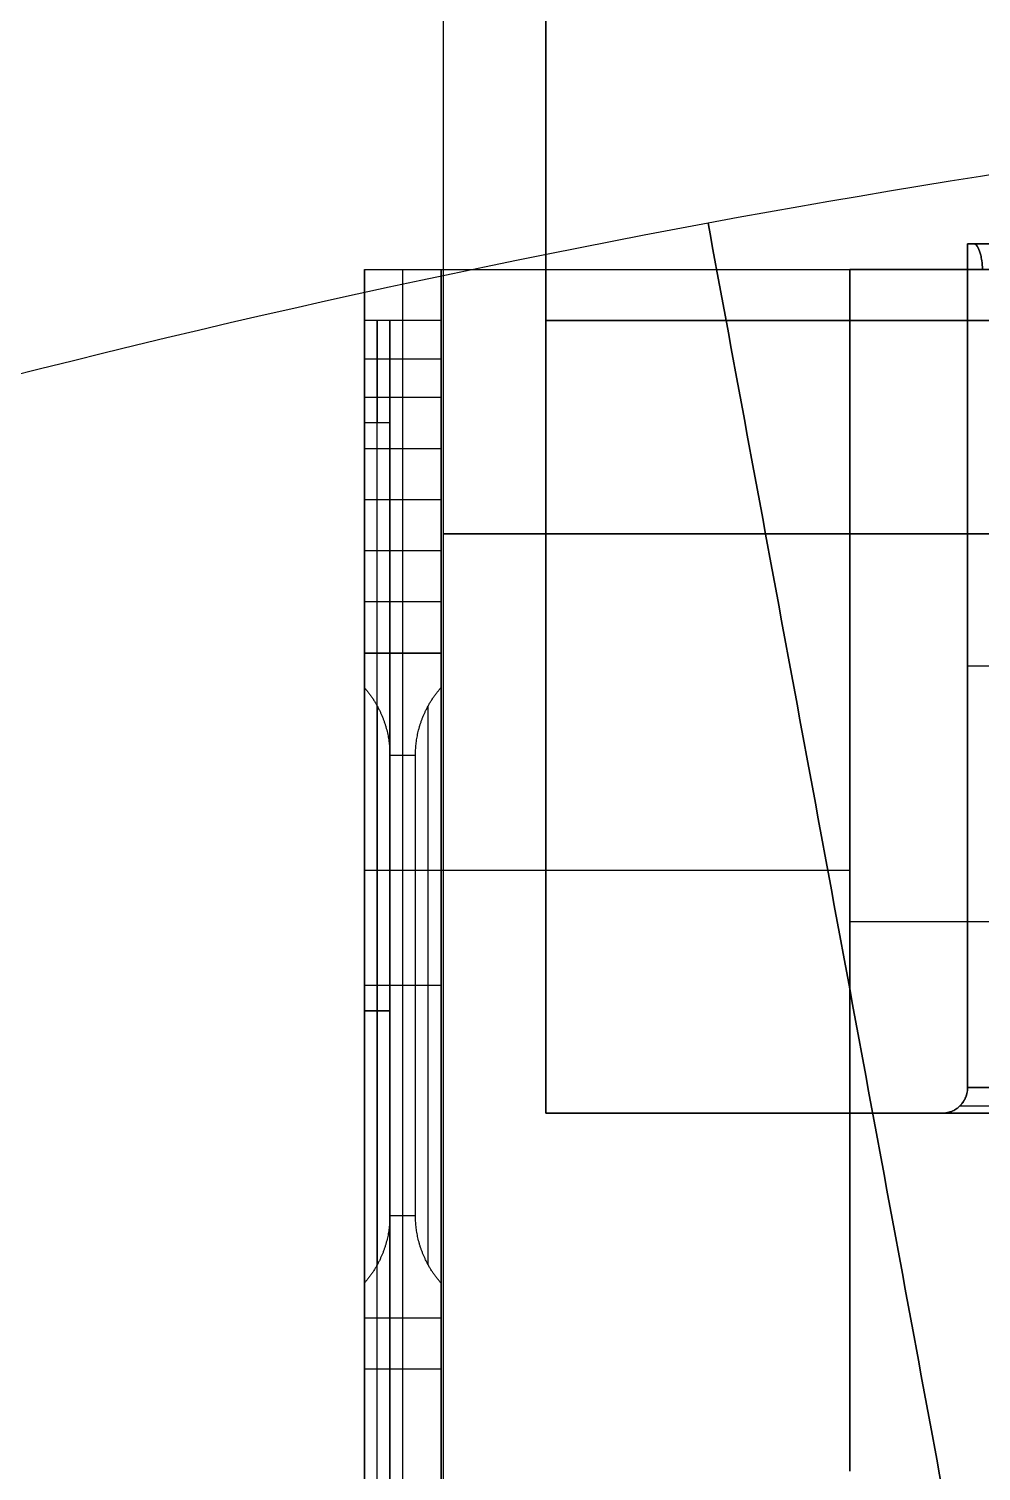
# Model space of a CAD drawing. Header units: millimetres. Extents: x 20.2 to 60.2, y 0 to 42.2.
# Drawn here: x 35.261 to 37.035, y 37.342 to 40.028 of the extents above; entities that cross this region are included whole.
import ezdxf

# ---------------------------------------------------------------- set-up
doc = ezdxf.new("R2010")
doc.units = ezdxf.units.MM
doc.layers.add('CHARGING$Platiene Rund Transmitter', color=178, linetype='Continuous', true_color=0x000000)

msp = doc.modelspace()

# ---------------------------------------------------------------- linework, layer by layer
at = {"layer": 'CHARGING$Platiene Rund Transmitter', "color": 254, "true_color": 0xcad1ee}
for p, q in [((36.2245, 38.0087, -1.396), (36.2245, 40.9606, -1.396)), ((36.034, 37.2469, -1.396), (36.034, 40.9283, -1.396)), ((37.0101, 39.6275, -1.2083), (37.1053, 39.6275, -1.2083)), ((37.0101, 39.6275, -1.2083), (37.0101, 38.0563, -1.2083)), ((35.8864, 34.1997, -0.7913), (35.8864, 39.5799, -0.7913)), ((35.8864, 39.5799, -1.0627), (36.0293, 39.5799, -1.0627)), ((35.9578, 39.5799, -0.0819), (35.9578, 39.5799, -2.0435)), ((36.0076, 39.5799, -2.4958), (36.1781, 39.5799, -2.4958)), ((36.0293, 34.1997, -0.7913), (36.0293, 39.5799, -0.7913)), ((36.3387, 39.5799, -2.827), (36.3387, 39.5799, -2.6565)), ((36.791, 39.5799, -2.8767), (37.6498, 39.5799, -2.8767)), ((35.934, 39.4846, -1.396), (35.8864, 39.4846, -1.396)), ((35.9102, 39.4846, -1.3008), (35.9102, 39.4846, -1.4912)), ((35.934, 39.4846, -1.396), (35.934, 36.9136, -1.396)), ((35.9578, 39.3418, 0.0133), (35.9578, 39.4846, 0.0133)), ((36.2245, 39.4846, -1.1294), (36.2245, 39.4846, -1.6626)), ((36.0293, 39.4132, 0.0133), (35.8864, 39.4132, 0.0133)), ((35.9102, 37.104, -1.6817), (35.9102, 39.2942, -1.6817)), ((35.9102, 37.104, -1.1103), (35.9102, 39.2942, -1.1103)), ((35.9578, 38.9609, -0.1771), (35.9578, 39.1514, -0.1771)), ((36.034, 39.0876, -1.1294), (36.034, 39.0876, -1.6626)), ((36.0293, 39.0561, -0.1771), (35.8864, 39.0561, -0.1771)), ((36.0293, 38.8657, 0.1181), (35.8864, 38.8657, 0.1181)), ((35.9578, 38.8657, 0.318), (35.9578, 38.8657, -0.0819)), ((37.0101, 38.8419, -1.0178), (37.0101, 38.8419, -1.3987)), ((35.9102, 38.7674, 0.4847), (35.9102, 37.726, 0.4847)), ((36.0054, 37.726, 0.4847), (36.0054, 38.7674, 0.4847)), ((35.9578, 37.8182, 0.5085), (35.9578, 38.6752, 0.5085)), ((36.791, 38.3658, -2.9481), (37.2509, 38.3658, -2.9481)), ((36.791, 38.3658, -2.8053), (37.2509, 38.3658, -2.8053)), ((35.934, 38.2467, 0.5085), (35.8864, 38.2467, 0.4609)), ((35.9816, 38.2467, 0.5085), (35.934, 38.2467, 0.5085)), ((36.0293, 38.2467, 0.4609), (35.9816, 38.2467, 0.5085)), ((35.8864, 38.1991, -1.6817), (35.934, 38.1991, -1.6817)), ((35.934, 38.1991, -1.1103), (35.8864, 38.1991, -1.1103)), ((35.934, 38.1991, -1.1103), (35.934, 38.1991, -1.6817)), ((44.1661, 38.0087, -1.396), (36.2245, 38.0087, -1.396)), ((36.9624, 38.0087, -1.2083), (43.4281, 38.0087, -1.2083)), ((35.8864, 37.6278, 0.1181), (36.0293, 37.6278, 0.1181)), ((35.9578, 37.6278, 0.318), (35.9578, 37.6278, -0.0819)), ((35.9578, 36.6993, -0.1771), (35.9578, 37.5326, -0.1771))]:
    msp.add_line(p, q, dxfattribs=at)
for points in [[(36.2245, 40.9606, -1.6626), (36.2245, 39.4846, -1.6626), (36.2245, 38.0087, -1.6626)], [(36.2245, 40.9606, -1.1294), (36.2245, 39.4846, -1.1294), (36.2245, 38.0087, -1.1294)], [(36.2245, 38.0087, -1.6626), (36.2245, 39.4846, -1.6626), (36.2245, 40.9606, -1.6626)], [(36.034, 37.2469, -1.1294), (36.034, 39.0876, -1.1294), (36.034, 40.9283, -1.1294)], [(36.034, 37.2469, -1.6626), (36.034, 39.0876, -1.6626), (36.034, 40.9283, -1.6626)], [(36.034, 37.4704, -1.1294), (36.034, 39.1993, -1.1294), (36.034, 40.9283, -1.1294)], [(37.0101, 39.6275, -1.3987), (37.0101, 39.6275, -1.2083), (37.0101, 39.6275, -1.0178)], [(37.0101, 38.0563, -1.0178), (37.0101, 38.8419, -1.0178), (37.0101, 39.6275, -1.0178)], [(37.0101, 39.6275, -1.3987), (37.0101, 38.8419, -1.3987), (37.0101, 38.0563, -1.3987)], [(37.0101, 39.6275, -1.3987), (37.0101, 38.8419, -1.3987), (37.0101, 38.0563, -1.3987)], [(37.0101, 38.5812, -1.0178), (37.0101, 39.1043, -1.0178), (37.0101, 39.6275, -1.0178)], [(37.1053, 39.6275, -0.9226), (37.0637, 39.6275, -0.9226), (37.0221, 39.6275, -0.9226)], [(37.0221, 39.6275, -1.4939), (37.0637, 39.6275, -1.4939), (37.1053, 39.6275, -1.4939)], [(37.0221, 39.6275, -1.4939), (37.0637, 39.6275, -1.4939), (37.1053, 39.6275, -1.4939)], [(37.1053, 39.6275, -0.9226), (37.0637, 39.6275, -0.9226), (37.0221, 39.6275, -0.9226)], [(35.8864, 39.5799, -0.0819), (35.8864, 39.5799, -1.0627), (35.8864, 39.5799, -2.0435)], [(35.8864, 39.5799, -2.0435), (35.8864, 38.461, -2.0435), (35.8864, 37.3421, -2.0435)], [(35.8864, 39.5799, -2.0435), (35.9578, 39.5799, -2.0435), (36.0293, 39.5799, -2.0435)], [(35.8864, 39.5799, -0.0819), (35.9578, 39.5799, -0.0819), (36.0293, 39.5799, -0.0819)], [(36.0293, 39.5799, -2.0435), (36.0293, 38.461, -2.0435), (36.0293, 37.3421, -2.0435)], [(36.0293, 39.5799, -0.0819), (36.0293, 39.5799, -1.0627), (36.0293, 39.5799, -2.0435)], [(36.0293, 39.5799, -2.0435), (36.0293, 38.461, -2.0435), (36.0293, 37.3421, -2.0435)], [(36.791, 37.3421, -2.9481), (36.791, 38.461, -2.9481), (36.791, 39.5799, -2.9481)], [(36.791, 39.5799, -2.9481), (37.2204, 39.5799, -2.9481), (37.6498, 39.5799, -2.9481)], [(37.6498, 39.5799, -2.8053), (37.2204, 39.5799, -2.8053), (36.791, 39.5799, -2.8053)], [(36.791, 39.5799, -2.8053), (36.791, 38.461, -2.8053), (36.791, 37.3421, -2.8053)], [(36.791, 39.5799, -2.8053), (36.791, 39.5799, -2.8767), (36.791, 39.5799, -2.9481)], [(35.8864, 39.3418, 0.0133), (35.8864, 39.4132, 0.0133), (35.8864, 39.4846, 0.0133)], [(35.8864, 39.4846, -1.4912), (35.8864, 39.4846, -1.396), (35.8864, 39.4846, -1.3008)], [(36.0293, 39.4846, 0.0133), (35.9578, 39.4846, 0.0133), (35.8864, 39.4846, 0.0133)], [(35.934, 39.4846, -1.4912), (35.9102, 39.4846, -1.4912), (35.8864, 39.4846, -1.4912)], [(35.934, 39.4846, -1.3008), (35.9102, 39.4846, -1.3008), (35.8864, 39.4846, -1.3008)], [(35.934, 39.4846, -1.4912), (35.9102, 39.4846, -1.4912), (35.8864, 39.4846, -1.4912)], [(35.934, 39.4846, -1.4912), (35.934, 39.4846, -1.396), (35.934, 39.4846, -1.3008)], [(36.0293, 39.4846, 0.0133), (36.0293, 39.4132, 0.0133), (36.0293, 39.3418, 0.0133)], [(36.0293, 39.3418, 0.0133), (35.9578, 39.3418, 0.0133), (35.8864, 39.3418, 0.0133)], [(35.8864, 37.104, -1.6817), (35.8864, 38.1991, -1.6817), (35.8864, 39.2942, -1.6817)], [(35.8864, 39.2942, -1.1103), (35.8864, 38.1991, -1.1103), (35.8864, 37.104, -1.1103)], [(35.934, 39.2942, -1.6817), (35.9102, 39.2942, -1.6817), (35.8864, 39.2942, -1.6817)], [(35.934, 39.2942, -1.1103), (35.9102, 39.2942, -1.1103), (35.8864, 39.2942, -1.1103)], [(35.934, 37.104, -1.6817), (35.934, 38.1991, -1.6817), (35.934, 39.2942, -1.6817)], [(35.934, 37.104, -1.1103), (35.934, 38.1991, -1.1103), (35.934, 39.2942, -1.1103)], [(35.8864, 39.2466, -0.0819), (35.9578, 39.2466, -0.0819), (36.0293, 39.2466, -0.0819)], [(35.8864, 38.9609, -0.1771), (35.8864, 39.0561, -0.1771), (35.8864, 39.1514, -0.1771)], [(35.8864, 39.1514, -0.1771), (35.9578, 39.1514, -0.1771), (36.0293, 39.1514, -0.1771)], [(36.0293, 39.1514, -0.1771), (36.0293, 39.0561, -0.1771), (36.0293, 38.9609, -0.1771)], [(36.0293, 38.9609, -0.1771), (35.9578, 38.9609, -0.1771), (35.8864, 38.9609, -0.1771)], [(35.8864, 38.8657, 0.318), (35.8864, 38.8657, 0.1181), (35.8864, 38.8657, -0.0819)], [(36.0293, 38.8657, 0.318), (35.9578, 38.8657, 0.318), (35.8864, 38.8657, 0.318)], [(35.8864, 38.8657, -0.0819), (35.9578, 38.8657, -0.0819), (36.0293, 38.8657, -0.0819)], [(36.0293, 38.8657, -0.0819), (36.0293, 38.8657, 0.1181), (36.0293, 38.8657, 0.318)], [(35.8864, 37.6923, 0.4609), (35.8864, 38.2467, 0.4609), (35.8864, 38.8012, 0.4609)], [(36.0293, 38.8012, 0.4609), (36.0293, 38.2467, 0.4609), (36.0293, 37.6923, 0.4609)], [(35.934, 38.6752, 0.5085), (35.9578, 38.6752, 0.5085), (35.9816, 38.6752, 0.5085)], [(35.934, 38.6752, 0.5085), (35.934, 38.2467, 0.5085), (35.934, 37.8182, 0.5085)], [(35.9816, 37.8182, 0.5085), (35.9816, 38.2467, 0.5085), (35.9816, 38.6752, 0.5085)], [(37.0101, 38.0563, -1.3987), (37.0101, 38.0563, -1.2083), (37.0101, 38.0563, -1.0178)], [(36.2245, 38.0087, -1.6626), (36.2245, 38.0087, -1.396), (36.2245, 38.0087, -1.1294)], [(36.9624, 38.0087, -1.0178), (36.9624, 38.0087, -1.2083), (36.9624, 38.0087, -1.3987)], [(35.934, 37.8182, 0.5085), (35.9578, 37.8182, 0.5085), (35.9816, 37.8182, 0.5085)], [(36.034, 37.2469, -1.6626), (36.034, 37.4467, -1.6626), (36.034, 37.6466, -1.6626)], [(35.8864, 37.6278, -0.0819), (35.8864, 37.6278, 0.1181), (35.8864, 37.6278, 0.318)], [(35.8864, 37.6278, 0.318), (35.9578, 37.6278, 0.318), (36.0293, 37.6278, 0.318)], [(35.8864, 37.6278, -0.0819), (35.9578, 37.6278, -0.0819), (36.0293, 37.6278, -0.0819)], [(36.0293, 37.6278, 0.318), (36.0293, 37.6278, 0.1181), (36.0293, 37.6278, -0.0819)], [(35.8864, 36.6993, -0.1771), (35.8864, 37.116, -0.1771), (35.8864, 37.5326, -0.1771)], [(35.8864, 37.5326, -0.1771), (35.9578, 37.5326, -0.1771), (36.0293, 37.5326, -0.1771)], [(36.0293, 37.5326, -0.1771), (36.0293, 37.116, -0.1771), (36.0293, 36.6993, -0.1771)]]:
    msp.add_open_spline(points, degree=2, dxfattribs=at)
at = {"layer": 'CHARGING$Platiene Rund Transmitter', "color": 86, "true_color": 0x118002}
for points in [[(40.1659, 40), (41.3857, 40.0001), (43.8987, 39.7694), (47.6262, 38.6978), (51.2105, 36.8409), (54.4087, 34.243), (57.0069, 31.0445), (58.8637, 27.4605), (59.9354, 23.7328), (60.2778, 20), (59.9354, 16.2672), (58.8637, 12.5397), (57.0069, 8.9554), (54.4089, 5.7572), (51.2104, 3.159), (47.6264, 1.3023), (43.8987, 0.2305), (40.1659, -0.1119), (36.4332, 0.2305), (32.7057, 1.3022), (29.1213, 3.1591), (25.9232, 5.757), (23.3249, 8.9555), (21.4682, 12.5395), (20.3964, 16.2672), (20.054, 20), (20.3964, 23.7328), (21.4681, 27.4603), (23.325, 31.0446), (25.9229, 34.2428), (29.1214, 36.841), (32.7055, 38.6977), (36.4331, 39.7694), (38.9462, 40.0001), (40.1659, 40)], [(40.1659, 40, 1), (41.3857, 40.0001, 1), (43.8987, 39.7694, 1), (47.6262, 38.6978, 1), (51.2105, 36.8409, 1), (54.4087, 34.243, 1), (57.0069, 31.0445, 1), (58.8637, 27.4605, 1), (59.9354, 23.7328, 1), (60.2778, 20, 1), (59.9354, 16.2672, 1), (58.8637, 12.5397, 1), (57.0069, 8.9554, 1), (54.4089, 5.7572, 1), (51.2104, 3.159, 1), (47.6264, 1.3023, 1), (43.8987, 0.2305, 1), (40.1659, -0.1119, 1), (36.4332, 0.2305, 1), (32.7057, 1.3022, 1), (29.1213, 3.1591, 1), (25.9232, 5.757, 1), (23.3249, 8.9555, 1), (21.4682, 12.5395, 1), (20.3964, 16.2672, 1), (20.054, 20, 1), (20.3964, 23.7328, 1), (21.4681, 27.4603, 1), (23.325, 31.0446, 1), (25.9229, 34.2428, 1), (29.1214, 36.841, 1), (32.7055, 38.6977, 1), (36.4331, 39.7694, 1), (38.9462, 40.0001, 1), (40.1659, 40, 1)], [(40.1659, 40, 0.5), (41.3857, 40.0001, 0.5), (43.8987, 39.7694, 0.5), (47.6262, 38.6978, 0.5), (51.2105, 36.8409, 0.5), (54.4087, 34.243, 0.5), (57.0069, 31.0445, 0.5), (58.8637, 27.4605, 0.5), (59.9354, 23.7328, 0.5), (60.2778, 20, 0.5), (59.9354, 16.2672, 0.5), (58.8637, 12.5397, 0.5), (57.0069, 8.9554, 0.5), (54.4089, 5.7572, 0.5), (51.2104, 3.159, 0.5), (47.6264, 1.3023, 0.5), (43.8987, 0.2305, 0.5), (40.1659, -0.1119, 0.5), (36.4332, 0.2305, 0.5), (32.7057, 1.3022, 0.5), (29.1213, 3.1591, 0.5), (25.9232, 5.757, 0.5), (23.3249, 8.9555, 0.5), (21.4682, 12.5395, 0.5), (20.3964, 16.2672, 0.5), (20.054, 20, 0.5), (20.3964, 23.7328, 0.5), (21.4681, 27.4603, 0.5), (23.325, 31.0446, 0.5), (25.9229, 34.2428, 0.5), (29.1214, 36.841, 0.5), (32.7055, 38.6977, 0.5), (36.4331, 39.7694, 0.5), (38.9462, 40.0001, 0.5), (40.1659, 40, 0.5)]]:
    msp.add_open_spline(points, degree=3, knots=[0, 0, 0, 0, 2.996669, 6.173385, 9.482612, 12.862313, 16.242013, 19.55124, 22.727957, 25.724626, 28.721294, 31.898011, 35.207238, 38.586938, 41.966639, 45.275866, 48.452582, 51.449251, 54.44592, 57.622636, 60.931863, 64.311564, 67.691265, 71.000491, 74.177208, 77.173877, 80.170545, 83.347262, 86.656489, 90.036189, 93.41589, 96.725117, 99.901833, 102.898502, 102.898502, 102.898502, 102.898502], dxfattribs=at)
for points in [[(37.6185, 33.7663), (37.0726, 36.7162), (36.5267, 39.6661)], [(36.5267, 39.6661), (36.5267, 39.6661, 0.5), (36.5267, 39.6661, 1)], [(36.5267, 39.6661, 1), (37.0726, 36.7162, 1), (37.6185, 33.7663, 1)]]:
    msp.add_open_spline(points, degree=2, dxfattribs=at)
at = {"layer": 'CHARGING$Platiene Rund Transmitter', "color": 254, "true_color": 0xcad1ee, "extrusion": (4.23342e-12, -1, 3.67168e-12)}
msp.add_rational_spline([(37.0221, 39.6275, -1.4939), (37.0101, 39.6275, -1.4471), (37.0101, 39.6275, -1.3987)], [1, 0.992029728881, 1], degree=2, dxfattribs=at)
at = {"layer": 'CHARGING$Platiene Rund Transmitter', "color": 254, "true_color": 0xcad1ee, "extrusion": (0, -1, 0)}
msp.add_rational_spline([(37.0101, 39.6275, -1.0178), (37.0101, 39.6275, -0.9695), (37.0221, 39.6275, -0.9226)], [1, 0.950017750017, 0.917094449527], degree=2, dxfattribs=at)
at = {"layer": 'CHARGING$Platiene Rund Transmitter', "color": 254, "true_color": 0xcad1ee}
for points, knots in [([(37.0378, 39.5799, -1.5416), (37.0378, 39.5922, -1.5415), (37.036, 39.6013, -1.5369), (37.0331, 39.6126, -1.5293), (37.0317, 39.6162, -1.5253), (37.0272, 39.6253, -1.512), (37.0245, 39.6275, -1.5031), (37.0221, 39.6275, -1.4939)], [-1, -1, -1, -1, -0.785434, -0.785434, -0.525011, -0.525011, 0, 0, 0, 0]), ([(37.0221, 39.6275, -0.9226), (37.0245, 39.6275, -0.9135), (37.0272, 39.6253, -0.9046), (37.0317, 39.6162, -0.8913), (37.0331, 39.6126, -0.8873), (37.036, 39.6013, -0.8797), (37.0378, 39.5922, -0.875), (37.0378, 39.5799, -0.875)], [-1, -1, -1, -1, -0.474903, -0.474903, -0.214469, -0.214469, 0, 0, 0, 0])]:
    msp.add_open_spline(points, degree=3, knots=knots, dxfattribs=at)
at = {"layer": 'CHARGING$Platiene Rund Transmitter', "color": 254, "true_color": 0xcad1ee, "extrusion": (2.82764e-13, 1, 1.09964e-13)}
msp.add_rational_spline([(35.8864, 39.5799, -2.0435), (35.8864, 39.5799, -2.9481), (36.791, 39.5799, -2.9481)], [1, 0.707106781187, 1], degree=2, dxfattribs=at)
at = {"layer": 'CHARGING$Platiene Rund Transmitter', "color": 254, "true_color": 0xcad1ee, "extrusion": (1, 7.46183e-14, 7.46183e-14)}
for points in [[(35.8864, 39.4846, 0.0133), (35.8864, 39.5799, 0.0133), (35.8864, 39.5799, -0.0819)], [(35.9578, 39.4846, 0.0133), (35.9578, 39.5799, 0.0133), (35.9578, 39.5799, -0.0819)]]:
    msp.add_rational_spline(points, [1, 0.707106781187, 1], degree=2, dxfattribs=at)
at = {"layer": 'CHARGING$Platiene Rund Transmitter', "color": 254, "true_color": 0xcad1ee, "extrusion": (4.66365e-13, 1, -7.46183e-14)}
msp.add_rational_spline([(36.0293, 39.5799, -2.0435), (36.0293, 39.5799, -2.8053), (36.791, 39.5799, -2.8053)], [1, 0.707106781187, 1], degree=2, dxfattribs=at)
at = {"layer": 'CHARGING$Platiene Rund Transmitter', "color": 254, "true_color": 0xcad1ee, "extrusion": (1, -7.46183e-14, -7.46183e-14)}
msp.add_rational_spline([(36.0293, 39.5799, -0.0819), (36.0293, 39.5799, 0.0133), (36.0293, 39.4846, 0.0133)], [1, 0.707106781187, 1], degree=2, dxfattribs=at)
at = {"layer": 'CHARGING$Platiene Rund Transmitter', "color": 254, "true_color": 0xcad1ee, "extrusion": (-1, -7.46183e-14, 7.46183e-14)}
for points, weights in [([(35.8864, 39.2942, -1.6817), (35.8864, 39.4846, -1.6817), (35.8864, 39.4846, -1.4912)], [0.999999999998, 0.707106781188, 1]), ([(35.8864, 39.1514, -0.1771), (35.8864, 39.2466, -0.1771), (35.8864, 39.2466, -0.0819)], [1, 0.707106781187, 1]), ([(35.8864, 37.5326, -0.1771), (35.8864, 37.6278, -0.1771), (35.8864, 37.6278, -0.0819)], [1, 0.707106781187, 1])]:
    msp.add_rational_spline(points, weights, degree=2, dxfattribs=at)
at = {"layer": 'CHARGING$Platiene Rund Transmitter', "color": 254, "true_color": 0xcad1ee, "extrusion": (-1, -3.73092e-14, -3.73092e-14)}
for points in [[(35.8864, 39.4846, -1.3008), (35.8864, 39.4846, -1.1103), (35.8864, 39.2942, -1.1103)], [(35.934, 39.4846, -1.3008), (35.934, 39.4846, -1.1103), (35.934, 39.2942, -1.1103)]]:
    msp.add_rational_spline(points, [1, 0.707106781187, 1], degree=2, dxfattribs=at)
at = {"layer": 'CHARGING$Platiene Rund Transmitter', "color": 254, "true_color": 0xcad1ee, "extrusion": (1, 1.49237e-13, -1.11928e-13)}
msp.add_rational_spline([(35.9102, 39.4846, -1.4912), (35.9102, 39.4846, -1.6817), (35.9102, 39.2942, -1.6817)], [1, 0.707106781188, 0.999999999998], degree=2, dxfattribs=at)
at = {"layer": 'CHARGING$Platiene Rund Transmitter', "color": 254, "true_color": 0xcad1ee, "extrusion": (-1, -7.46183e-14, -7.46183e-14)}
for points in [[(35.9102, 39.2942, -1.1103), (35.9102, 39.4846, -1.1103), (35.9102, 39.4846, -1.3008)], [(36.0293, 38.9609, -0.1771), (36.0293, 38.8657, -0.1771), (36.0293, 38.8657, -0.0819)]]:
    msp.add_rational_spline(points, [1, 0.707106781187, 1], degree=2, dxfattribs=at)
at = {"layer": 'CHARGING$Platiene Rund Transmitter', "color": 254, "true_color": 0xcad1ee, "extrusion": (-1, 1.23494e-25, -3.73092e-14)}
msp.add_rational_spline([(35.934, 39.2942, -1.6817), (35.934, 39.4846, -1.6817), (35.934, 39.4846, -1.4912)], [0.999999999998, 0.707106781188, 1], degree=2, dxfattribs=at)
at = {"layer": 'CHARGING$Platiene Rund Transmitter', "color": 254, "true_color": 0xcad1ee, "extrusion": (2.23855e-14, -1, 1.6416e-13)}
msp.add_rational_spline([(37.1767, 39.4846, -2.6149), (36.2245, 39.4846, -2.6149), (36.2245, 39.4846, -1.6626)], [1, 0.707106781187, 1], degree=2, dxfattribs=at)
at = {"layer": 'CHARGING$Platiene Rund Transmitter', "color": 254, "true_color": 0xcad1ee, "extrusion": (1.49237e-14, -1, 1.41775e-13)}
msp.add_rational_spline([(36.2245, 39.4846, -1.1294), (36.2245, 39.4846, -0.1771), (37.1767, 39.4846, -0.1771)], [1, 0.707106781187, 1], degree=2, dxfattribs=at)
at = {"layer": 'CHARGING$Platiene Rund Transmitter', "color": 254, "true_color": 0xcad1ee, "extrusion": (1, -7.46183e-14, 7.46183e-14)}
for points in [[(35.8864, 39.2466, -0.0819), (35.8864, 39.2466, 0.0133), (35.8864, 39.3418, 0.0133)], [(36.0293, 39.2466, -0.0819), (36.0293, 39.2466, -0.1771), (36.0293, 39.1514, -0.1771)]]:
    msp.add_rational_spline(points, [1, 0.707106781187, 1], degree=2, dxfattribs=at)
at = {"layer": 'CHARGING$Platiene Rund Transmitter', "color": 254, "true_color": 0xcad1ee, "extrusion": (1, 0, 0)}
for points in [[(35.9578, 39.2466, -0.0819), (35.9578, 39.2466, 0.0133), (35.9578, 39.3418, 0.0133)], [(35.9578, 37.6278, 0.318), (35.9578, 37.6278, 0.5085), (35.9578, 37.8182, 0.5085)]]:
    msp.add_rational_spline(points, [1, 0.707106781187, 1], degree=2, dxfattribs=at)
at = {"layer": 'CHARGING$Platiene Rund Transmitter', "color": 254, "true_color": 0xcad1ee, "extrusion": (1, 7.46183e-14, -7.46183e-14)}
msp.add_rational_spline([(36.0293, 39.3418, 0.0133), (36.0293, 39.2466, 0.0133), (36.0293, 39.2466, -0.0819)], [1, 0.707106781187, 1], degree=2, dxfattribs=at)
at = {"layer": 'CHARGING$Platiene Rund Transmitter', "color": 254, "true_color": 0xcad1ee, "extrusion": (-1, 0, 0)}
for points in [[(35.9578, 39.1514, -0.1771), (35.9578, 39.2466, -0.1771), (35.9578, 39.2466, -0.0819)], [(35.9578, 38.8657, -0.0819), (35.9578, 38.8657, -0.1771), (35.9578, 38.9609, -0.1771)], [(35.9578, 37.5326, -0.1771), (35.9578, 37.6278, -0.1771), (35.9578, 37.6278, -0.0819)]]:
    msp.add_rational_spline(points, [1, 0.707106781187, 1], degree=2, dxfattribs=at)
at = {"layer": 'CHARGING$Platiene Rund Transmitter', "color": 254, "true_color": 0xcad1ee, "extrusion": (-3.86658e-28, -1, 7.46182e-14)}
msp.add_rational_spline([(36.034, 39.0876, -1.1294), (36.034, 39.0876, 0.0133), (37.1767, 39.0876, 0.0133)], [1, 0.707106781187, 1], degree=2, dxfattribs=at)
at = {"layer": 'CHARGING$Platiene Rund Transmitter', "color": 254, "true_color": 0xcad1ee, "extrusion": (1.86546e-14, 1, -1.24364e-13)}
msp.add_rational_spline([(37.1767, 39.0876, -2.8053), (36.034, 39.0876, -2.8053), (36.034, 39.0876, -1.6626)], [1, 0.707106781187, 1], degree=2, dxfattribs=at)
at = {"layer": 'CHARGING$Platiene Rund Transmitter', "color": 254, "true_color": 0xcad1ee, "extrusion": (-1, 7.46183e-14, 7.46183e-14)}
msp.add_rational_spline([(35.8864, 38.8657, -0.0819), (35.8864, 38.8657, -0.1771), (35.8864, 38.9609, -0.1771)], [1, 0.707106781187, 1], degree=2, dxfattribs=at)
at = {"layer": 'CHARGING$Platiene Rund Transmitter', "color": 254, "true_color": 0xcad1ee, "extrusion": (-1, 3.28868e-13, 2.47947e-13)}
msp.add_rational_spline([(35.8864, 38.8012, 0.4609), (35.8864, 38.8657, 0.404), (35.8864, 38.8657, 0.318)], [1, 0.911437827766, 1], degree=2, dxfattribs=at)
at = {"layer": 'CHARGING$Platiene Rund Transmitter', "color": 254, "true_color": 0xcad1ee, "extrusion": (-1, -7.63411e-27, -3.73092e-14)}
msp.add_rational_spline([(35.9578, 38.6752, 0.5085), (35.9578, 38.8657, 0.5085), (35.9578, 38.8657, 0.318)], [1, 0.707106781187, 1], degree=2, dxfattribs=at)
at = {"layer": 'CHARGING$Platiene Rund Transmitter', "color": 254, "true_color": 0xcad1ee, "extrusion": (-1, -1.10199e-13, 7.28628e-26)}
msp.add_rational_spline([(36.0293, 38.8657, 0.318), (36.0293, 38.8657, 0.404), (36.0293, 38.8012, 0.4609)], [1, 0.842472244355, 0.854391865464], degree=2, dxfattribs=at)
at = {"layer": 'CHARGING$Platiene Rund Transmitter', "color": 254, "true_color": 0xcad1ee, "extrusion": (5.59638e-14, -1, 2.98473e-13)}
msp.add_rational_spline([(37.0101, 38.8419, -1.3987), (37.0101, 38.8419, -1.7796), (37.3909, 38.8419, -1.7796)], [1, 0.707106781187, 1], degree=2, dxfattribs=at)
at = {"layer": 'CHARGING$Platiene Rund Transmitter', "color": 254, "true_color": 0xcad1ee, "extrusion": (1.86546e-14, -1, 4.66365e-13)}
msp.add_rational_spline([(37.0101, 38.8419, -1.0178), (37.0101, 38.8419, -0.6369), (37.3909, 38.8419, -0.6369)], [1, 0.707106781187, 1], degree=2, dxfattribs=at)
at = {"layer": 'CHARGING$Platiene Rund Transmitter', "color": 254, "true_color": 0xcad1ee, "extrusion": (0.707107, -3.41408e-13, -0.707107)}
msp.add_rational_spline([(35.8864, 38.8012, 0.4609), (35.9174, 38.766, 0.4919), (35.934, 38.7221, 0.5085), (35.934, 38.6752, 0.5085)], [1, 0.956942897796, 0.956942897796, 1], degree=3, dxfattribs=at)
at = {"layer": 'CHARGING$Platiene Rund Transmitter', "color": 254, "true_color": 0xcad1ee, "extrusion": (0.707107, -7.19634e-14, 0.707107)}
msp.add_rational_spline([(35.9816, 38.6752, 0.5085), (35.9816, 38.7221, 0.5085), (35.9982, 38.766, 0.4919), (36.0293, 38.8012, 0.4609)], [1, 0.956942897796, 0.956942897796, 1], degree=3, dxfattribs=at)
at = {"layer": 'CHARGING$Platiene Rund Transmitter', "color": 254, "true_color": 0xcad1ee, "extrusion": (-2.35637e-14, -1, 7.06911e-14)}
msp.add_rational_spline([(35.8864, 38.461, -2.0435), (35.8864, 38.461, -2.9481), (36.791, 38.461, -2.9481)], [1, 0.707106781187, 1], degree=2, dxfattribs=at)
at = {"layer": 'CHARGING$Platiene Rund Transmitter', "color": 254, "true_color": 0xcad1ee, "extrusion": (2.79819e-14, -1, 3.82419e-13)}
msp.add_rational_spline([(36.0293, 38.461, -2.0435), (36.0293, 38.461, -2.8053), (36.791, 38.461, -2.8053)], [1, 0.707106781187, 1], degree=2, dxfattribs=at)
at = {"layer": 'CHARGING$Platiene Rund Transmitter', "color": 254, "true_color": 0xcad1ee}
for points, weights, degree in [([(36.9624, 38.0087, -1.3987), (37.0101, 38.0087, -1.3987), (37.0101, 38.0563, -1.3987)], [1, 0.707106781187, 1], 2), ([(37.0101, 38.0563, -1.0178), (37.0101, 38.0284, -1.0178), (36.9903, 38.0087, -1.0178), (36.9624, 38.0087, -1.0178)], [1, 0.804737854124, 0.804737854124, 1], 3), ([(36.9624, 38.0087, -1.2083), (37.0101, 38.0087, -1.2083), (37.0101, 38.0563, -1.2083)], [1, 0.707106781187, 1], 2)]:
    msp.add_rational_spline(points, weights, degree=degree, dxfattribs=at)
at = {"layer": 'CHARGING$Platiene Rund Transmitter', "color": 254, "true_color": 0xcad1ee, "extrusion": (-1.49237e-13, -1, 5.59638e-14)}
msp.add_rational_spline([(37.3909, 38.0563, -1.7796), (37.0101, 38.0563, -1.7796), (37.0101, 38.0563, -1.3987)], [1, 0.707106781187, 1], degree=2, dxfattribs=at)
at = {"layer": 'CHARGING$Platiene Rund Transmitter', "color": 254, "true_color": 0xcad1ee, "extrusion": (6.91545e-14, 1, -3.18454e-14)}
msp.add_rational_spline([(37.0101, 38.0563, -1.0178), (37.0101, 38.0563, -0.7947), (37.1678, 38.0563, -0.6369), (37.3909, 38.0563, -0.6369)], [1, 0.804737854124, 0.804737854124, 1], degree=3, dxfattribs=at)
at = {"layer": 'CHARGING$Platiene Rund Transmitter', "color": 254, "true_color": 0xcad1ee, "extrusion": (-7.46183e-15, -1, -3.73092e-14)}
msp.add_rational_spline([(36.2245, 38.0087, -1.1294), (36.2245, 38.0087, -0.1771), (37.1767, 38.0087, -0.1771)], [1, 0.707106781187, 1], degree=2, dxfattribs=at)
at = {"layer": 'CHARGING$Platiene Rund Transmitter', "color": 254, "true_color": 0xcad1ee, "extrusion": (-1.49237e-14, 1, -1.49237e-14)}
msp.add_rational_spline([(37.1767, 38.0087, -2.6149), (36.2245, 38.0087, -2.6149), (36.2245, 38.0087, -1.6626)], [1, 0.707106781187, 1], degree=2, dxfattribs=at)
at = {"layer": 'CHARGING$Platiene Rund Transmitter', "color": 254, "true_color": 0xcad1ee, "extrusion": (-5.6614e-14, -1, -5.6614e-14)}
msp.add_rational_spline([(36.9624, 38.0087, -1.3987), (36.9624, 38.0087, -1.6497), (37.1399, 38.0087, -1.8272), (37.3909, 38.0087, -1.8272)], [1, 0.804737854124, 0.804737854124, 1], degree=3, dxfattribs=at)
at = {"layer": 'CHARGING$Platiene Rund Transmitter', "color": 254, "true_color": 0xcad1ee, "extrusion": (2.8307e-14, -1, 4.85671e-15)}
msp.add_rational_spline([(37.3909, 38.0087, -0.5893), (37.1399, 38.0087, -0.5893), (36.9624, 38.0087, -0.7668), (36.9624, 38.0087, -1.0178)], [1, 0.804737854124, 0.804737854124, 1], degree=3, dxfattribs=at)
at = {"layer": 'CHARGING$Platiene Rund Transmitter', "color": 254, "true_color": 0xcad1ee, "extrusion": (1.5142e-13, 1, 6.14413e-14)}
msp.add_rational_spline([(36.9961, 38.0226, -1.3987), (36.9961, 38.0226, -1.63), (37.1597, 38.0226, -1.7936), (37.3909, 38.0226, -1.7936)], [0.853553390593, 0.686886723927, 0.686886723927, 0.853553390593], degree=3, dxfattribs=at)
at = {"layer": 'CHARGING$Platiene Rund Transmitter', "color": 254, "true_color": 0xcad1ee, "extrusion": (-6.14413e-14, 1, -1.05417e-14)}
msp.add_rational_spline([(36.9961, 38.0226, -1.0178), (36.9961, 38.0226, -0.7865), (37.1597, 38.0226, -0.623), (37.3909, 38.0226, -0.623)], [0.853553390593, 0.686886723927, 0.686886723927, 0.853553390593], degree=3, dxfattribs=at)
at = {"layer": 'CHARGING$Platiene Rund Transmitter', "color": 254, "true_color": 0xcad1ee, "extrusion": (0.707107, 4.17409e-14, -0.707107)}
msp.add_rational_spline([(35.934, 37.8182, 0.5085), (35.934, 37.7713, 0.5085), (35.9174, 37.7274, 0.4919), (35.8864, 37.6923, 0.4609)], [1, 0.956942897796, 0.956942897796, 1], degree=3, dxfattribs=at)
at = {"layer": 'CHARGING$Platiene Rund Transmitter', "color": 254, "true_color": 0xcad1ee, "extrusion": (0.707107, 1.45544e-13, 0.707107)}
msp.add_rational_spline([(36.0293, 37.6923, 0.4609), (35.9982, 37.7274, 0.4919), (35.9816, 37.7713, 0.5085), (35.9816, 37.8182, 0.5085)], [1, 0.956942897796, 0.956942897796, 1], degree=3, dxfattribs=at)
at = {"layer": 'CHARGING$Platiene Rund Transmitter', "color": 254, "true_color": 0xcad1ee, "extrusion": (1, 1.83089e-13, -8.26492e-14)}
msp.add_rational_spline([(35.8864, 37.6278, 0.318), (35.8864, 37.6278, 0.404), (35.8864, 37.6923, 0.4609)], [1, 0.911437827766, 1], degree=2, dxfattribs=at)
at = {"layer": 'CHARGING$Platiene Rund Transmitter', "color": 254, "true_color": 0xcad1ee, "extrusion": (1, 3.66177e-13, -1.65298e-13)}
msp.add_rational_spline([(36.0293, 37.6923, 0.4609), (36.0293, 37.6278, 0.404), (36.0293, 37.6278, 0.318)], [1, 0.911437827766, 1], degree=2, dxfattribs=at)
at = {"layer": 'CHARGING$Platiene Rund Transmitter', "color": 254, "true_color": 0xcad1ee, "extrusion": (-1, 7.46183e-14, -7.46183e-14)}
msp.add_rational_spline([(36.0293, 37.6278, -0.0819), (36.0293, 37.6278, -0.1771), (36.0293, 37.5326, -0.1771)], [1, 0.707106781187, 1], degree=2, dxfattribs=at)

doc.saveas('drawing.dxf')
